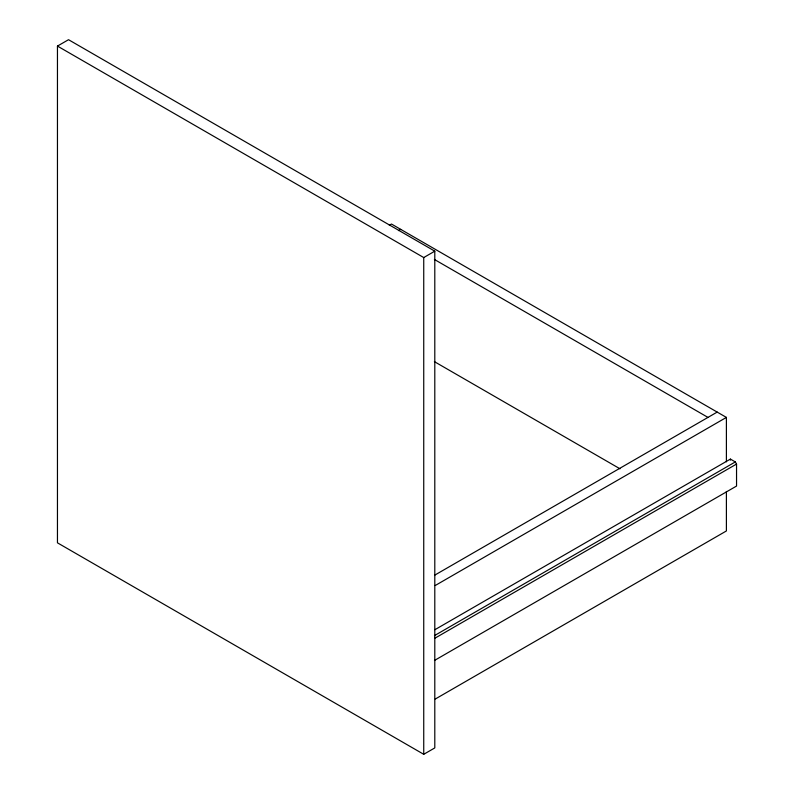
<?xml version="1.0" encoding="UTF-8"?>
<svg xmlns="http://www.w3.org/2000/svg" width="794" height="794" viewBox="0 0 794 794"><rect width="100%" height="100%" fill="white"/><g stroke="black" fill="none" stroke-linecap="round" stroke-linejoin="round"><path stroke-width="1.19" d="M57.456 46.082L68.522 39.7L434.794 251.172L434.794 747.918L423.738 754.3L57.456 542.828L57.456 46.082L423.738 257.554L434.794 251.172M389.318 225.268L391.472 224.027L726.401 417.406L726.401 461.83M398.538 230.597L400.692 229.357M434.616 575.223L717.19 412.086M435.241 585.506L726.401 417.406M434.933 629.682L730.401 459.091L735.313 461.929L736.544 464.063L736.544 486.057L434.477 660.459M434.477 635.617L735.313 461.929M434.636 638.366L736.544 464.063M435.241 699.048L726.401 530.948L726.401 491.456M434.387 259.449L707.97 417.406M434.387 361.637L619.995 468.797M730.401 459.091L730.401 460.163M423.738 257.554L423.738 754.3"/></g></svg>
